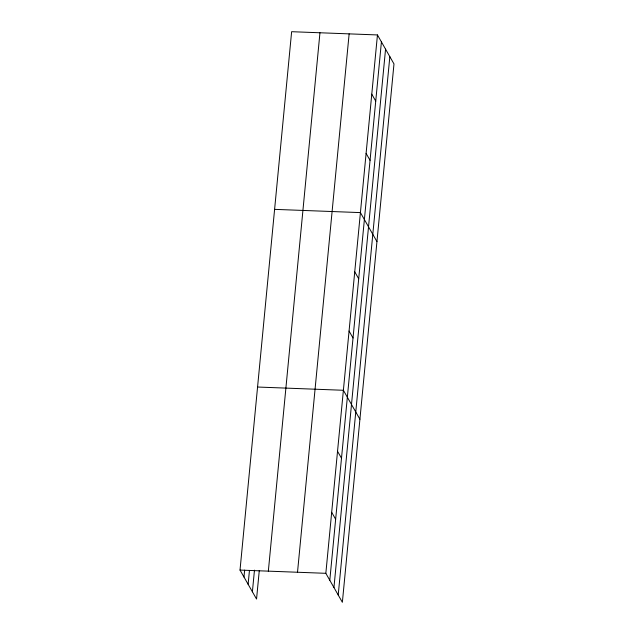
<?xml version="1.0" encoding="UTF-8"?>
<svg xmlns="http://www.w3.org/2000/svg" width="634" height="634" viewBox="0 0 634 634"><rect width="100%" height="100%" fill="white"/><g stroke="black" fill="none" stroke-linecap="round" stroke-linejoin="round"><path stroke-width="0.95" d="M259.282 570.521L256.548 599.059L240.017 570.077L291.632 31.7L377.452 34.941L393.983 63.923L342.368 602.3L325.836 573.318L377.452 34.941M243.979 577.019L244.637 570.132M248.124 584.294L249.447 570.513M252.395 591.784L254.472 570.132M268.341 571.147L319.956 32.77M297.512 572.248L349.136 33.871M329.799 580.261L381.414 41.884M333.944 587.536L385.559 49.159M338.215 595.025L389.839 56.648M274.601 209.363L360.421 212.604L376.945 241.586M257.57 387.033L343.382 390.275L359.914 419.248M240.017 570.077L325.836 573.318M371.778 94.165L375.732 101.107M366.095 153.388L370.058 160.331M354.739 271.827L358.701 278.77M349.065 331.051L353.027 337.993M337.534 451.289L341.496 458.231M331.685 512.304L335.648 519.246"/></g></svg>
